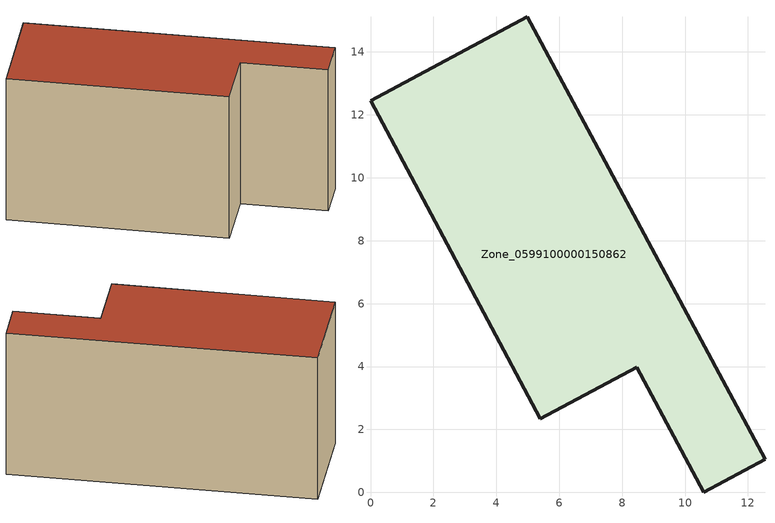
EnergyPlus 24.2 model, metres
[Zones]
Zone_0599100000150862
 floor ground (C_G): 0,12.45 4.98,15.12 12.54,1.05 10.6,0 8.47,3.98 5.4,2.34 z0
 wall outside (C_F): 4.98,15.12 0,12.45 5.4,2.34 8.47,3.98 10.6,0 12.54,1.05 4.98,15.12 z0:8.29
 roof outside (C_R): 12.54,1.05 4.98,15.12 0,12.45 5.4,2.34 8.47,3.98 10.6,0 z8.29
[BUILDING]
Pand.0599100000150862: North Axis=0; Terrain=City; Loads Convergence Tolerance Value=0.04; Temperature Convergence Tolerance Value=0.4; Solar Distribution=FullExterior; Maximum Number of Warmup Days=25; Minimum Number of Warmup Days=1
[Site:Location]
Rotterdam.The.Hague.AP_ZH_NLD Design_Conditions: Latitude=51.96; Longitude=4.45; Time Zone=1; Elevation=-4.5
[SITE:GROUNDTEMPERATURE:BUILDINGSURFACE]
18, 18, 18, 18, 18, 18, 18, 18, 18, 18, 18, 18
[MATERIAL] Thermal Absorptance=0.9; Solar Absorptance=0.7; Visible Absorptance=0.7
Name | Roughness | Thickness | Conductivity | Density | Specific Heat
G.TC.1975-1991 | MediumSmooth | 0.15 | 0.288461 | 540 | 1210
F.TC.1975-1991 | Rough | 0.3 | 0.230769 | 1920 | 840
R.TC.1975-1991 | MediumRough | 0.2 | 0.153846 | 1500 | 1000
[CONSTRUCTION]
C_G: G.TC.1975-1991
C_F: F.TC.1975-1991
C_R: R.TC.1975-1991
[ZONE]
Zone_0599100000150862: Type=1; Multiplier=1; Ceiling Height=Autocalculate; Volume=Autocalculate; Floor Area=autocalculate; Part of Total Floor Area=Yes
[ZONEINFILTRATION:DESIGNFLOWRATE]
Infil_Zone_0599100000150862: Zone or ZoneList or Space or SpaceList=Zone_0599100000150862; Schedule=AlwaysOn; Design Flow Rate Calculation Method=Flow/Area; Flow Rate per Floor Area=0.003; Constant Term Coefficient=1; Temperature Term Coefficient=0; Velocity Term Coefficient=0; Velocity Squared Term Coefficient=0
[HVACTEMPLATE:ZONE:IDEALLOADSAIRSYSTEM]
Zone_0599100000150862: Maximum Heating Supply Air Temperature=50; Minimum Cooling Supply Air Temperature=13; Maximum Heating Supply Air Humidity Ratio=0.0156; Minimum Cooling Supply Air Humidity Ratio=0.0077; Heating Limit=NoLimit; Cooling Limit=NoLimit; Dehumidification Control Type=ConstantSensibleHeatRatio; Cooling Sensible Heat Ratio=0.7; Dehumidification Setpoint=60; Humidification Control Type=None; Humidification Setpoint=30; Outdoor Air Method=None; Outdoor Air Flow Rate per Person=0.00944; Outdoor Air Flow Rate per Zone Floor Area=0; Outdoor Air Flow Rate per Zone=0; Demand Controlled Ventilation Type=None; Outdoor Air Economizer Type=NoEconomizer; Heat Recovery Type=None; Sensible Heat Recovery Effectiveness=0.7; Latent Heat Recovery Effectiveness=0.65
[ZONECONTROL:THERMOSTAT]
ThermostatControl_Zone_0599100000150862: Zone or ZoneList=Zone_0599100000150862; Control Type Schedule=DualSetpointControlType; Control 1=Thermostat_Zone_0599100000150862; Temperature Difference Between Cutout And Setpoint=0
[THERMOSTATSETPOINT:DUALSETPOINT]
Thermostat_Zone_0599100000150862: Heating Setpoint Temperature Schedule=HeatingSetpoint_Zone_0599100000150862; Cooling Setpoint Temperature Schedule=CoolingSetpoint_Zone_0599100000150862
[SCHEDULE:COMPACT]
HeatingSetpoint_Zone_0599100000150862: Through: 12/31, For: AllDays, Until: 24:00, 21
CoolingSetpoint_Zone_0599100000150862: Through: 12/31, For: AllDays, Until: 24:00, 24
DualSetpointControlType: Through: 12/31, For: AllDays, Until: 24:00, 4
AlwaysOn: Through: 12/31, For: AllDays, Until: 24:00, 1
